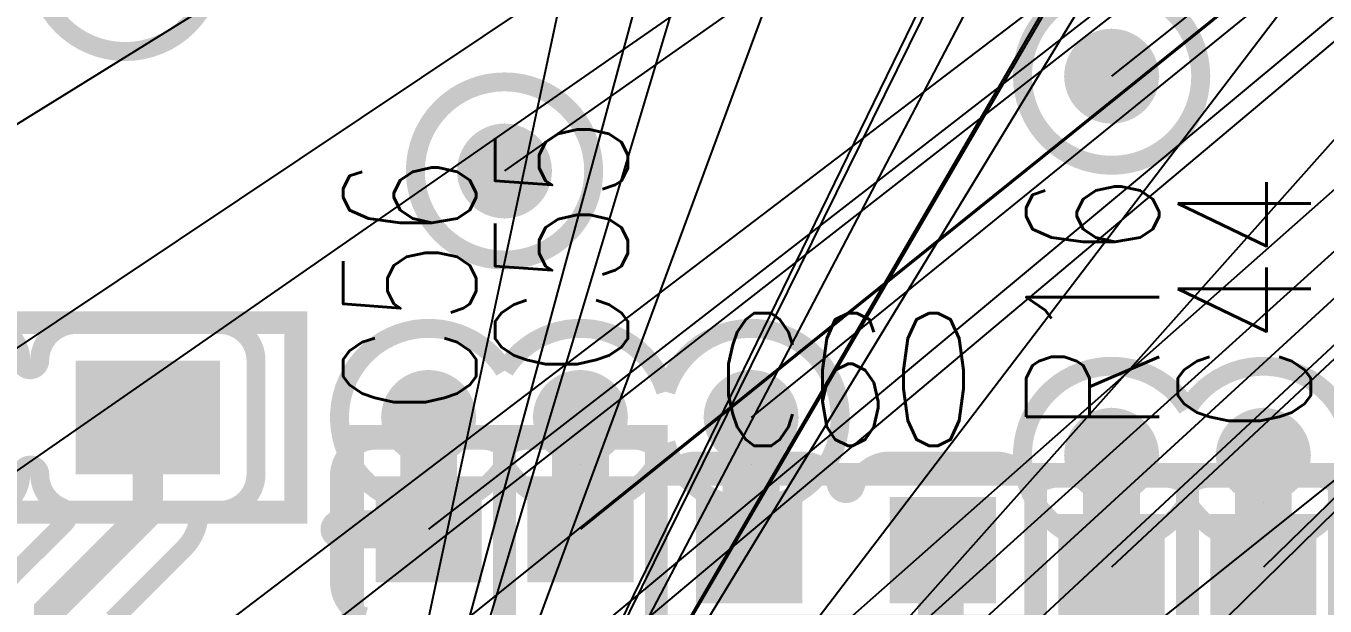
# Model space of a CAD drawing. Extents: x -1.33 to 3.2, y -3.63 to 2.02.
# Drawn here: x -0.9461 to -0.6037, y 0.7652 to 0.9182 of the extents above; entities that cross this region are included whole.
import ezdxf
from ezdxf.enums import TextEntityAlignment as Align

# ---------------------------------------------------------------- set-up
doc = ezdxf.new("R2010")
doc.units = 0
for name, pattern in [('SIG_0', [2, 1, 1]), ('SIG_52', [2, 1, 1]), ('SIG_57', [2, 1, 1]), ('SIG_59', [2, 1, 1])]:
    doc.linetypes.add(name, pattern=pattern)
for name, color, linetype in [('DRIL_PLTE_THRU_01', 16, 'CONTINUOUS'), ('DRIL_PLTE_THRU_02', 106, 'CONTINUOUS'), ('DRIL_PLTE_THRU_03', 255, 'CONTINUOUS'), ('DRIL_PLTE_THRU_04', 176, 'CONTINUOUS'), ('DRIL_SYMBOL', 254, 'CONTINUOUS'), ('LINK_00', 254, 'CONTINUOUS'), ('PADS_BOT', 5, 'CONTINUOUS'), ('PADS_INNER', 1, 'CONTINUOUS'), ('PADS_TOP', 1, 'CONTINUOUS'), ('PART_NAME_123', 255, 'CONTINUOUS'), ('PART_TOP_2DLINE_123', 255, 'CONTINUOUS'), ('POUR_PADTHERM_01', 1, 'CONTINUOUS'), ('POUR_VIATHERM_01', 1, 'CONTINUOUS'), ('POUR_VIATHERM_02', 112, 'CONTINUOUS'), ('POUR_VIATHERM_04', 5, 'CONTINUOUS'), ('POUR_VOID_01', 1, 'CONTINUOUS'), ('POUR_VOID_03', 222, 'CONTINUOUS'), ('TRACE_01', 1, 'CONTINUOUS'), ('VIAPTS', 34, 'CONTINUOUS')]:
    doc.layers.add(name, color=color, linetype=linetype)
doc.styles.add('W0$005', font='simplex', dxfattribs={"width": 0.75})

# ---------------------------------------------------------------- blocks, each defined once
blk = doc.blocks.new('POUR_VOID_691')
at = {"layer": 'POUR_VOID_01', "const_width": 0.005}
for points in [[(-17.8935, -17.13909), (-17.8935, -17.136, -0.198912), (-17.88955, -17.12645), (-17.87591, -17.11282, 0.532013), (-17.8767, -17.10875, -0.299612), (-17.8825, -17.10006, 0.994096), (-17.8875, -17.10006, -0.412482), (-17.897, -17.1095), (-17.935, -17.1095, -0.414214), (-17.9445, -17.1), (-17.9445, -17.07, -0.414214), (-17.935, -17.0605), (-17.897, -17.0605, -0.412482), (-17.8875, -17.06994, 0.994096), (-17.8825, -17.06994, -0.412482), (-17.873, -17.0605), (-17.835, -17.0605, -0.414214), (-17.8255, -17.07), (-17.8255, -17.1, -0.414214), (-17.835, -17.1095), (-17.83813, -17.1095, 0.377962), (-17.84061, -17.11169, -0.166529), (-17.84445, -17.11955), (-17.86324, -17.13833, 0.521923)], [(-17.79671, -17.1376, -0.331681), (-17.8035, -17.1285), (-17.8035, -17.1005, -0.414214), (-17.794, -17.091), (-17.766, -17.091, -0.13165), (-17.76125, -17.09227, 0.267944), (-17.75875, -17.09227, -0.13165), (-17.754, -17.091), (-17.726, -17.091, -0.29089), (-17.7174, -17.09647, 0.429032), (-17.71396, -17.09761, -0.122815), (-17.7095, -17.0965), (-17.6815, -17.0965, -0.331681), (-17.6724, -17.10329, 0.745359), (-17.6676, -17.10329, -0.331681), (-17.6585, -17.0965), (-17.6305, -17.0965, -0.271234), (-17.62222, -17.10135, 0.418787), (-17.61878, -17.10229, -0.132503), (-17.614, -17.101), (-17.586, -17.101, -0.13165), (-17.58125, -17.10227, 0.267944), (-17.57875, -17.10227, -0.13165), (-17.574, -17.101), (-17.546, -17.101, -0.29089), (-17.5374, -17.10647, 0.429032)]]:
    blk.add_lwpolyline(points, format="xyb", dxfattribs=at)
blk = doc.blocks.new('POUR_OUTLINE_677')
blk.add_blockref('POUR_VOID_691', (0, 0))
blk = doc.blocks.new('POUR_VIATHERM_786')
at = {"layer": 'POUR_VIATHERM_01'}
for points in [[(-17.695, -17.0725), (-17.695, -17.0725)], [(-17.7075, -17.085), (-17.7075, -17.085)], [(-17.6825, -17.085), (-17.6825, -17.085)], [(-17.695, -17.0975), (-17.695, -17.0975)]]:
    blk.add_lwpolyline(points, dxfattribs=at)
blk = doc.blocks.new('POUR_VIATHERM_819')
at = {"layer": 'POUR_VIATHERM_01'}
for points in [[(-17.76, -17.0075), (-17.76, -17.0075)], [(-17.7725, -17.02), (-17.7725, -17.02)], [(-17.7475, -17.02), (-17.7475, -17.02)], [(-17.76, -17.0325), (-17.76, -17.0325)]]:
    blk.add_lwpolyline(points, dxfattribs=at)
blk = doc.blocks.new('POUR_PADTHERM_896')
at = {"layer": 'POUR_PADTHERM_01', "const_width": 0.005}
blk.add_lwpolyline([(-17.7425, -17.091), (-17.7425, -17.1145, 1), (-17.7375, -17.1145), (-17.7375, -17.091, 1), (-17.7425, -17.091)], format="xyb", dxfattribs=at)
blk = doc.blocks.new('POUR_PADTHERM_897')
at = {"layer": 'POUR_PADTHERM_01', "const_width": 0.005}
for points in [[(-17.7825, -17.091), (-17.7825, -17.1145, 1), (-17.7775, -17.1145), (-17.7775, -17.091, 1), (-17.7825, -17.091)], [(-17.8035, -17.117), (-17.794, -17.117, 1), (-17.794, -17.112), (-17.8035, -17.112, 1), (-17.8035, -17.117)]]:
    blk.add_lwpolyline(points, format="xyb", dxfattribs=at)
blk = doc.blocks.new('POUR_PADTHERM_948')
at = {"layer": 'POUR_PADTHERM_01', "const_width": 0.005}
blk.add_lwpolyline([(-17.5625, -17.101), (-17.5625, -17.1245, 1), (-17.5575, -17.1245), (-17.5575, -17.101, 1), (-17.5625, -17.101)], format="xyb", dxfattribs=at)
blk = doc.blocks.new('POUR_VIATHERM_949')
at = {"layer": 'POUR_VIATHERM_01'}
for points in [[(-17.56, -17.0825), (-17.56, -17.0825)], [(-17.5725, -17.095), (-17.5725, -17.095)], [(-17.5475, -17.095), (-17.5475, -17.095)]]:
    blk.add_lwpolyline(points, dxfattribs=at)
blk = doc.blocks.new('POUR_PADTHERM_959')
at = {"layer": 'POUR_PADTHERM_01', "const_width": 0.005}
blk.add_lwpolyline([(-17.6025, -17.101), (-17.6025, -17.1245, 1), (-17.5975, -17.1245), (-17.5975, -17.101, 1), (-17.6025, -17.101)], format="xyb", dxfattribs=at)
blk = doc.blocks.new('POUR_VIATHERM_960')
at = {"layer": 'POUR_VIATHERM_01'}
for points in [[(-17.6, -17.0825), (-17.6, -17.0825)], [(-17.6125, -17.095), (-17.6125, -17.095)], [(-17.5875, -17.095), (-17.5875, -17.095)]]:
    blk.add_lwpolyline(points, dxfattribs=at)
blk = doc.blocks.new('POUR_VIATHERM_970')
at = {"layer": 'POUR_VIATHERM_01'}
for points in [[(-17.74, -17.0725), (-17.74, -17.0725)], [(-17.7525, -17.085), (-17.7525, -17.085)], [(-17.7275, -17.085), (-17.7275, -17.085)]]:
    blk.add_lwpolyline(points, dxfattribs=at)
blk = doc.blocks.new('POUR_VIATHERM_972')
at = {"layer": 'POUR_VIATHERM_01'}
for points in [[(-17.78, -17.0725), (-17.78, -17.0725)], [(-17.7925, -17.085), (-17.7925, -17.085)], [(-17.7675, -17.085), (-17.7675, -17.085)]]:
    blk.add_lwpolyline(points, dxfattribs=at)
blk = doc.blocks.new('POUR_VIATHERM_1377')
at = {"layer": 'POUR_VIATHERM_01'}
for points in [[(-17.6, -16.9825), (-17.6, -16.9825)], [(-17.6125, -16.995), (-17.6125, -16.995)], [(-17.5875, -16.995), (-17.5875, -16.995)], [(-17.6, -17.0075), (-17.6, -17.0075)]]:
    blk.add_lwpolyline(points, dxfattribs=at)
blk = doc.blocks.new('POUR_HEADER_0')
for name in ['POUR_OUTLINE_677', 'POUR_VIATHERM_1377', 'POUR_VIATHERM_819', 'POUR_VIATHERM_972', 'POUR_VIATHERM_970', 'POUR_VIATHERM_786', 'POUR_VIATHERM_960', 'POUR_VIATHERM_949', 'POUR_PADTHERM_897', 'POUR_PADTHERM_896', 'POUR_PADTHERM_959', 'POUR_PADTHERM_948']:
    blk.add_blockref(name, (18, 18))
blk = doc.blocks.new('POUR_VIATHERM_114')
at = {"layer": 'POUR_VIATHERM_04'}
for points in [[(-17.695, -17.0725), (-17.695, -17.0725)], [(-17.7075, -17.085), (-17.7075, -17.085)], [(-17.6825, -17.085), (-17.6825, -17.085)], [(-17.695, -17.0975), (-17.695, -17.0975)]]:
    blk.add_lwpolyline(points, dxfattribs=at)
blk = doc.blocks.new('POUR_VIATHERM_145')
at = {"layer": 'POUR_VIATHERM_04'}
for points in [[(-17.76, -17.0075), (-17.76, -17.0075)], [(-17.7725, -17.02), (-17.7725, -17.02)], [(-17.7475, -17.02), (-17.7475, -17.02)], [(-17.76, -17.0325), (-17.76, -17.0325)]]:
    blk.add_lwpolyline(points, dxfattribs=at)
blk = doc.blocks.new('POUR_VIATHERM_238')
at = {"layer": 'POUR_VIATHERM_04'}
for points in [[(-17.56, -17.0825), (-17.56, -17.0825)], [(-17.5725, -17.095), (-17.5725, -17.095)], [(-17.5475, -17.095), (-17.5475, -17.095)], [(-17.56, -17.1075), (-17.56, -17.1075)]]:
    blk.add_lwpolyline(points, dxfattribs=at)
blk = doc.blocks.new('POUR_VIATHERM_245')
at = {"layer": 'POUR_VIATHERM_04'}
for points in [[(-17.6, -17.0825), (-17.6, -17.0825)], [(-17.6125, -17.095), (-17.6125, -17.095)], [(-17.5875, -17.095), (-17.5875, -17.095)], [(-17.6, -17.1075), (-17.6, -17.1075)]]:
    blk.add_lwpolyline(points, dxfattribs=at)
blk = doc.blocks.new('POUR_VIATHERM_254')
at = {"layer": 'POUR_VIATHERM_04'}
for points in [[(-17.74, -17.0725), (-17.74, -17.0725)], [(-17.7525, -17.085), (-17.7525, -17.085)], [(-17.7275, -17.085), (-17.7275, -17.085)], [(-17.74, -17.0975), (-17.74, -17.0975)]]:
    blk.add_lwpolyline(points, dxfattribs=at)
blk = doc.blocks.new('POUR_VIATHERM_256')
at = {"layer": 'POUR_VIATHERM_04'}
for points in [[(-17.78, -17.0725), (-17.78, -17.0725)], [(-17.7925, -17.085), (-17.7925, -17.085)], [(-17.7675, -17.085), (-17.7675, -17.085)], [(-17.78, -17.0975), (-17.78, -17.0975)]]:
    blk.add_lwpolyline(points, dxfattribs=at)
blk = doc.blocks.new('POUR_VIATHERM_662')
at = {"layer": 'POUR_VIATHERM_04'}
for points in [[(-17.6, -16.9825), (-17.6, -16.9825)], [(-17.6125, -16.995), (-17.6125, -16.995)], [(-17.5875, -16.995), (-17.5875, -16.995)], [(-17.6, -17.0075), (-17.6, -17.0075)]]:
    blk.add_lwpolyline(points, dxfattribs=at)
blk = doc.blocks.new('POUR_HEADER_1')
for name in ['POUR_VIATHERM_662', 'POUR_VIATHERM_145', 'POUR_VIATHERM_256', 'POUR_VIATHERM_254', 'POUR_VIATHERM_114', 'POUR_VIATHERM_245', 'POUR_VIATHERM_238']:
    blk.add_blockref(name, (18, 18))
blk = doc.blocks.new('POUR_VIATHERM_2051')
at = {"layer": 'POUR_VIATHERM_02'}
for points in [[(-17.695, -17.0725), (-17.695, -17.0725)], [(-17.7075, -17.085), (-17.7075, -17.085)], [(-17.6825, -17.085), (-17.6825, -17.085)], [(-17.695, -17.0975), (-17.695, -17.0975)]]:
    blk.add_lwpolyline(points, dxfattribs=at)
blk = doc.blocks.new('POUR_VIATHERM_2083')
at = {"layer": 'POUR_VIATHERM_02'}
for points in [[(-17.76, -17.0075), (-17.76, -17.0075)], [(-17.7725, -17.02), (-17.7725, -17.02)], [(-17.7475, -17.02), (-17.7475, -17.02)], [(-17.76, -17.0325), (-17.76, -17.0325)]]:
    blk.add_lwpolyline(points, dxfattribs=at)
blk = doc.blocks.new('POUR_VIATHERM_2179')
at = {"layer": 'POUR_VIATHERM_02'}
for points in [[(-17.56, -17.0825), (-17.56, -17.0825)], [(-17.5725, -17.095), (-17.5725, -17.095)], [(-17.5475, -17.095), (-17.5475, -17.095)], [(-17.56, -17.1075), (-17.56, -17.1075)]]:
    blk.add_lwpolyline(points, dxfattribs=at)
blk = doc.blocks.new('POUR_VIATHERM_2186')
at = {"layer": 'POUR_VIATHERM_02'}
for points in [[(-17.6, -17.0825), (-17.6, -17.0825)], [(-17.6125, -17.095), (-17.6125, -17.095)], [(-17.5875, -17.095), (-17.5875, -17.095)], [(-17.6, -17.1075), (-17.6, -17.1075)]]:
    blk.add_lwpolyline(points, dxfattribs=at)
blk = doc.blocks.new('POUR_VIATHERM_2195')
at = {"layer": 'POUR_VIATHERM_02'}
for points in [[(-17.74, -17.0725), (-17.74, -17.0725)], [(-17.7525, -17.085), (-17.7525, -17.085)], [(-17.7275, -17.085), (-17.7275, -17.085)], [(-17.74, -17.0975), (-17.74, -17.0975)]]:
    blk.add_lwpolyline(points, dxfattribs=at)
blk = doc.blocks.new('POUR_VIATHERM_2197')
at = {"layer": 'POUR_VIATHERM_02'}
for points in [[(-17.78, -17.0725), (-17.78, -17.0725)], [(-17.7925, -17.085), (-17.7925, -17.085)], [(-17.7675, -17.085), (-17.7675, -17.085)], [(-17.78, -17.0975), (-17.78, -17.0975)]]:
    blk.add_lwpolyline(points, dxfattribs=at)
blk = doc.blocks.new('POUR_VIATHERM_2600')
at = {"layer": 'POUR_VIATHERM_02'}
for points in [[(-17.6, -16.9825), (-17.6, -16.9825)], [(-17.6125, -16.995), (-17.6125, -16.995)], [(-17.5875, -16.995), (-17.5875, -16.995)], [(-17.6, -17.0075), (-17.6, -17.0075)]]:
    blk.add_lwpolyline(points, dxfattribs=at)
blk = doc.blocks.new('POUR_HEADER_2')
for name in ['POUR_VIATHERM_2600', 'POUR_VIATHERM_2083', 'POUR_VIATHERM_2197', 'POUR_VIATHERM_2195', 'POUR_VIATHERM_2051', 'POUR_VIATHERM_2186', 'POUR_VIATHERM_2179']:
    blk.add_blockref(name, (18, 18))
blk = doc.blocks.new('POUR_VOID_1874')
at = {"layer": 'POUR_VOID_03', "const_width": 0.005}
blk.add_lwpolyline([(-17.58, -17.08266, -3.525319), (-17.58, -17.10734, -3.525319)], format="xyb", close=True, dxfattribs=at)
blk = doc.blocks.new('POUR_VOID_1832')
at = {"layer": 'POUR_VOID_03', "const_width": 0.005}
blk.add_lwpolyline([(-17.8835, -16.965, 1), (-17.8365, -16.965, 1)], format="xyb", close=True, dxfattribs=at)
blk = doc.blocks.new('POUR_VOID_1817')
at = {"layer": 'POUR_VOID_03', "const_width": 0.005}
blk.add_lwpolyline([(-17.7835, -17.02, 1), (-17.7365, -17.02, 1)], format="xyb", close=True, dxfattribs=at)
blk = doc.blocks.new('POUR_VOID_1808')
at = {"layer": 'POUR_VOID_03', "const_width": 0.005}
blk.add_lwpolyline([(-17.7175, -17.07822, -6.781646), (-17.7175, -17.09178, -0.646621), (-17.76, -17.09734, -3.525319), (-17.76, -17.07266, -0.646621)], format="xyb", close=True, dxfattribs=at)
blk = doc.blocks.new('POUR_VOID_1800')
at = {"layer": 'POUR_VOID_03', "const_width": 0.005}
blk.add_lwpolyline([(-17.6235, -16.995, 1), (-17.5765, -16.995, 1)], format="xyb", close=True, dxfattribs=at)
blk = doc.blocks.new('POUR_OUTLINE_1392')
for name in ['POUR_VOID_1832', 'POUR_VOID_1800', 'POUR_VOID_1817', 'POUR_VOID_1808', 'POUR_VOID_1874']:
    blk.add_blockref(name, (0, 0))
blk = doc.blocks.new('POUR_HEADER_3')
blk.add_blockref('POUR_OUTLINE_1392', (18, 15.915))
blk = doc.blocks.new('SMOOTH_0$006')
at = {"const_width": 0.003}
blk.add_lwpolyline([(-0.0015, 0, 1), (0.0015, 0, 1)], format="xyb", close=True, dxfattribs=at)
blk = doc.blocks.new('PART_BODY_TOP_24')
at = {"layer": 'PART_TOP_2DLINE_123', "const_width": 0.006}
blk.add_lwpolyline([(-0.05, -0.02), (0.05, -0.02), (0.05, 0.02), (-0.05, 0.02)], close=True, dxfattribs=at)
at = {"layer": 'PART_TOP_2DLINE_123'}
for p in [(-0.05, 0.02), (0.05, 0.02), (-0.05, -0.02), (0.05, -0.02)]:
    blk.add_blockref('SMOOTH_0$006', p, dxfattribs=at)
blk = doc.blocks.new('DRIL_HOLE_0')
blk.add_lwpolyline([(0, 0, 1), (0, 0, 1)], format="xyb", close=True)
blk = doc.blocks.new('PAD_10')
blk.add_lwpolyline([(0, 0, 1), (0, 0, 1)], format="xyb", close=True)
blk = doc.blocks.new('PAD_12')
at = {"const_width": 0.028}
blk.add_lwpolyline([(-0.014, 0), (0.014, 0)], dxfattribs=at)
blk = doc.blocks.new('STK_TOP_8')
at = {"layer": 'DRIL_PLTE_THRU_01'}
blk.add_blockref('DRIL_HOLE_0', (0, 0), dxfattribs=at)
at = {"layer": 'DRIL_PLTE_THRU_02'}
blk.add_blockref('DRIL_HOLE_0', (0, 0), dxfattribs=at)
at = {"layer": 'DRIL_PLTE_THRU_03'}
blk.add_blockref('DRIL_HOLE_0', (0, 0), dxfattribs=at)
at = {"layer": 'DRIL_PLTE_THRU_04'}
blk.add_blockref('DRIL_HOLE_0', (0, 0), dxfattribs=at)
at = {"layer": 'PADS_BOT'}
blk.add_blockref('PAD_10', (0, 0), dxfattribs=at)
at = {"layer": 'PADS_INNER'}
blk.add_blockref('PAD_10', (0, 0), dxfattribs=at)
at = {"layer": 'PADS_TOP'}
blk.add_blockref('PAD_12', (0, 0), dxfattribs=at)
blk = doc.blocks.new('SYM_TOP_6')
for name, p in [('PART_BODY_TOP_24', (0, 0)), ('STK_TOP_8', (-0.0255, 0)), ('STK_TOP_8', (0.0255, 0))]:
    blk.add_blockref(name, p)
blk = doc.blocks.new('PART_TOP_44')
blk.add_blockref('SYM_TOP_6', (0, 0))
at = {"layer": 'PART_NAME_123', "style": 'W0$005', "width": 0.75}
blk.add_text('C44', height=0.035, dxfattribs=at).set_placement((0.095, 0.005), align=Align.MIDDLE_CENTER)
blk = doc.blocks.new('PART_TOP_56')
blk.add_blockref('SYM_TOP_6', (0, 0))
at = {"layer": 'PART_NAME_123', "style": 'W0$005', "width": 0.75}
blk.add_text('C55', height=0.035, dxfattribs=at).set_placement((0.1, 0.005), align=Align.MIDDLE_CENTER)
blk = doc.blocks.new('PART_TOP_57')
blk.add_blockref('SYM_TOP_6', (0, 0))
at = {"layer": 'PART_NAME_123', "style": 'W0$005', "width": 0.75}
blk.add_text('C56', height=0.035, dxfattribs=at).set_placement((0.09, 0.005), align=Align.MIDDLE_CENTER)
blk = doc.blocks.new('PART_TOP_62')
blk.add_blockref('SYM_TOP_6', (0, 0))
at = {"layer": 'PART_NAME_123', "style": 'W0$005', "width": 0.75}
blk.add_text('C60', height=0.035, rotation=-180, dxfattribs=at).set_placement((0, -0.045), align=Align.MIDDLE_CENTER)
blk = doc.blocks.new('PART_TOP_115')
blk.add_blockref('SYM_TOP_6', (0, 0))
at = {"layer": 'PART_NAME_123', "style": 'W0$005', "width": 0.75}
blk.add_text('R16', height=0.035, rotation=-180, dxfattribs=at).set_placement((-0.095, -0.005), align=Align.MIDDLE_CENTER)
blk = doc.blocks.new('PART_BODY_TOP_36')
at = {"layer": 'PART_TOP_2DLINE_123', "const_width": 0.006}
blk.add_lwpolyline([(0.07, 0.025), (-0.07, 0.025), (-0.07, -0.025), (0.07, -0.025)], close=True, dxfattribs=at)
for points in [[(0.06, -0.025), (0.06, 0.025)], [(0.065, -0.025), (0.065, 0.025)]]:
    blk.add_lwpolyline(points, dxfattribs=at)
at = {"layer": 'PART_TOP_2DLINE_123'}
for p in [(-0.07, 0.025), (0.06, 0.025), (0.065, 0.025), (0.07, 0.025), (-0.07, -0.025), (0.06, -0.025), (0.065, -0.025), (0.07, -0.025)]:
    blk.add_blockref('SMOOTH_0$006', p, dxfattribs=at)
blk = doc.blocks.new('PAD_41')
at = {"const_width": 0.03}
blk.add_lwpolyline([(-0.019, 0), (0.019, 0)], dxfattribs=at)
blk = doc.blocks.new('STK_TOP_30')
at = {"layer": 'DRIL_PLTE_THRU_01'}
blk.add_blockref('DRIL_HOLE_0', (0, 0), dxfattribs=at)
at = {"layer": 'DRIL_PLTE_THRU_02'}
blk.add_blockref('DRIL_HOLE_0', (0, 0), dxfattribs=at)
at = {"layer": 'DRIL_PLTE_THRU_03'}
blk.add_blockref('DRIL_HOLE_0', (0, 0), dxfattribs=at)
at = {"layer": 'DRIL_PLTE_THRU_04'}
blk.add_blockref('DRIL_HOLE_0', (0, 0), dxfattribs=at)
at = {"layer": 'PADS_BOT'}
blk.add_blockref('PAD_10', (0, 0), dxfattribs=at)
at = {"layer": 'PADS_INNER'}
blk.add_blockref('PAD_10', (0, 0), dxfattribs=at)
at = {"layer": 'PADS_TOP'}
blk.add_blockref('PAD_41', (0, 0), dxfattribs=at)
blk = doc.blocks.new('SYM_TOP_18')
for name, p in [('PART_BODY_TOP_36', (0, 0)), ('STK_TOP_30', (-0.031, 0)), ('STK_TOP_30', (0.031, 0))]:
    blk.add_blockref(name, p)
blk = doc.blocks.new('PART_TOP_144')
blk.add_blockref('SYM_TOP_18', (0, 0))
at = {"layer": 'PART_NAME_123', "style": 'W0$005', "width": 0.75}
blk.add_text('D5', height=0.035, rotation=-180, dxfattribs=at).set_placement((0.1, -0.01), align=Align.MIDDLE_CENTER)
blk = doc.blocks.new('SMOOTH_0$015')
at = {"const_width": 0.0075}
blk.add_lwpolyline([(-0.00375, 0, 1), (0.00375, 0, 1)], format="xyb", close=True, dxfattribs=at)
blk = doc.blocks.new('SMOOTH_0$008')
at = {"const_width": 0.004}
blk.add_lwpolyline([(-0.002, 0, 1), (0.002, 0, 1)], format="xyb", close=True, dxfattribs=at)
blk = doc.blocks.new('SMOOTH_0$012')
at = {"const_width": 0.006}
blk.add_lwpolyline([(-0.003, 0, 1), (0.003, 0, 1)], format="xyb", close=True, dxfattribs=at)
blk = doc.blocks.new('DRIL_SYMBOL_0$012')
at = {"layer": 'DRIL_SYMBOL', "const_width": 0.002}
for points in [[(0, -0.01), (0, 0.01)], [(-0.01, 0), (0.01, 0)]]:
    blk.add_lwpolyline(points, dxfattribs=at)
blk = doc.blocks.new('DRIL_HOLE_0$012')
at = {"const_width": 0.006}
blk.add_lwpolyline([(-0.003, 0, 1), (0.003, 0, 1)], format="xyb", close=True, dxfattribs=at)
blk.add_blockref('DRIL_SYMBOL_0$012', (0, 0))
blk = doc.blocks.new('PAD_66')
at = {"const_width": 0.0125}
blk.add_lwpolyline([(0, -0.00625, 1), (0, 0.00625, 1)], format="xyb", close=True, dxfattribs=at)
blk = doc.blocks.new('STK_TOP_3')
at = {"layer": 'DRIL_PLTE_THRU_01'}
blk.add_blockref('DRIL_HOLE_0$012', (0, 0), dxfattribs=at)
at = {"layer": 'DRIL_PLTE_THRU_02'}
blk.add_blockref('DRIL_HOLE_0$012', (0, 0), dxfattribs=at)
at = {"layer": 'DRIL_PLTE_THRU_03'}
blk.add_blockref('DRIL_HOLE_0$012', (0, 0), dxfattribs=at)
at = {"layer": 'DRIL_PLTE_THRU_04'}
blk.add_blockref('DRIL_HOLE_0$012', (0, 0), dxfattribs=at)
at = {"layer": 'PADS_BOT'}
blk.add_blockref('PAD_66', (0, 0), dxfattribs=at)
at = {"layer": 'PADS_INNER'}
blk.add_blockref('PAD_66', (0, 0), dxfattribs=at)
at = {"layer": 'PADS_TOP'}
blk.add_blockref('PAD_66', (0, 0), dxfattribs=at)
blk = doc.blocks.new('SYM_TOP_1')
blk.add_blockref('STK_TOP_3', (0, 0))

msp = doc.modelspace()

# ---------------------------------------------------------------- linework, layer by layer
at = {"layer": 'LINK_00', "linetype": 'SIG_52'}
for q in [(-0.22, 1.71), (-0.27, 1.62), (-0.37, 1.61), (-0.11, 1.585), (-0.58, 1.575), (-0.035, 1.525), (-0.625, 1.515), (-0.61, 1.305), (-0.595, 1.16), (-0.755, 1.16), (-0.57, 1.085), (-0.25, 1.08), (-0.655, 1.005)]:
    msp.add_line((-0.88, 0.575), q, dxfattribs=at)
at = {"layer": 'LINK_00', "linetype": 'SIG_0'}
for q in [(-1.065, 0.82), (-1.065, 0.535), (-1.065, 0.72), (-1.065, 0.63), (-1.065, 0.335), (-1.065, 0.44), (-1.025, 0.605), (-0.976, 0.815), (-0.975, 0.675), (-0.94, 0.6295), (-0.85, 0.655), (-0.84, 0.7855), (-0.82, 0.88), (-0.81, 0.655), (-0.8, 0.7855), (-0.755, 0.815), (-0.74, 0.705), (-0.66, 0.7755), (-0.66, 0.905), (-0.62, 0.7755)]:
    msp.add_line((0.28, 1.655), q, dxfattribs=at)
at = {"layer": 'TRACE_01', "linetype": 'SIG_0', "const_width": 0.015}
for points in [[(-0.84, 0.7855), (-0.84, 0.815)], [(-0.8, 0.7855), (-0.8, 0.815)], [(-0.7555, 0.78), (-0.755, 0.78), (-0.755, 0.815)], [(-0.66, 0.7755), (-0.66, 0.805)], [(-0.62, 0.7755), (-0.62, 0.805)]]:
    msp.add_lwpolyline(points, dxfattribs=at)
at = {"layer": 'TRACE_01', "linetype": 'SIG_59', "const_width": 0.008}
msp.add_lwpolyline([(-0.9405, 0.735), (-0.94, 0.7355), (-0.94, 0.764), (-0.914, 0.79), (-0.914, 0.815)], dxfattribs=at)
at = {"layer": 'TRACE_01', "linetype": 'SIG_57'}
for points, const_width in [([(-0.705, 0.735), (-0.705, 0.7845)], 0.012), ([(-0.7045, 0.78), (-0.705, 0.7845)], 0.008)]:
    msp.add_lwpolyline(points, dxfattribs=dict(at, const_width=const_width))

# ---------------------------------------------------------------- block references
at = {"linetype": 'SIG_0'}
for name in ['POUR_HEADER_0', 'POUR_HEADER_1', 'POUR_HEADER_2']:
    msp.add_blockref(name, (-1.06, -0.1), dxfattribs=at)
at = {"linetype": 'SIG_52'}
msp.add_blockref('POUR_HEADER_3', (-1.06, 1.985), dxfattribs=at)
for name, p, rotation in [('PART_TOP_56', (-0.8, 0.76), 90), ('PART_TOP_57', (-0.84, 0.76), 90), ('PART_TOP_44', (-0.62, 0.75), 90), ('PART_TOP_115', (-0.66, 0.75), 270), ('PART_TOP_144', (-0.945, 0.815), 180), ('PART_TOP_62', (-0.73, 0.78), 180)]:
    msp.add_blockref(name, p, dxfattribs=dict(rotation=rotation))
at = {"layer": 'TRACE_01'}
for name, p in [('SMOOTH_0$015', (-0.84, 0.815)), ('SMOOTH_0$015', (-0.8, 0.815)), ('SMOOTH_0$015', (-0.755, 0.815)), ('SMOOTH_0$008', (-0.914, 0.815)), ('SMOOTH_0$015', (-0.66, 0.805)), ('SMOOTH_0$015', (-0.62, 0.805)), ('SMOOTH_0$008', (-0.914, 0.79)), ('SMOOTH_0$015', (-0.84, 0.7855)), ('SMOOTH_0$015', (-0.8, 0.7855)), ('SMOOTH_0$015', (-0.7555, 0.78)), ('SMOOTH_0$015', (-0.755, 0.78)), ('SMOOTH_0$012', (-0.705, 0.7845)), ('SMOOTH_0$008', (-0.705, 0.7845)), ('SMOOTH_0$008', (-0.7045, 0.78)), ('SMOOTH_0$015', (-0.66, 0.7755)), ('SMOOTH_0$015', (-0.62, 0.7755)), ('SMOOTH_0$008', (-0.94, 0.764))]:
    msp.add_blockref(name, p, dxfattribs=at)
at = {"layer": 'VIAPTS', "linetype": 'SIG_0'}
for p in [(-0.66, 0.905), (-0.82, 0.88), (-0.84, 0.815), (-0.8, 0.815), (-0.755, 0.815), (-0.66, 0.805), (-0.62, 0.805)]:
    msp.add_blockref('SYM_TOP_1', p, dxfattribs=at)

doc.saveas('drawing.dxf')
